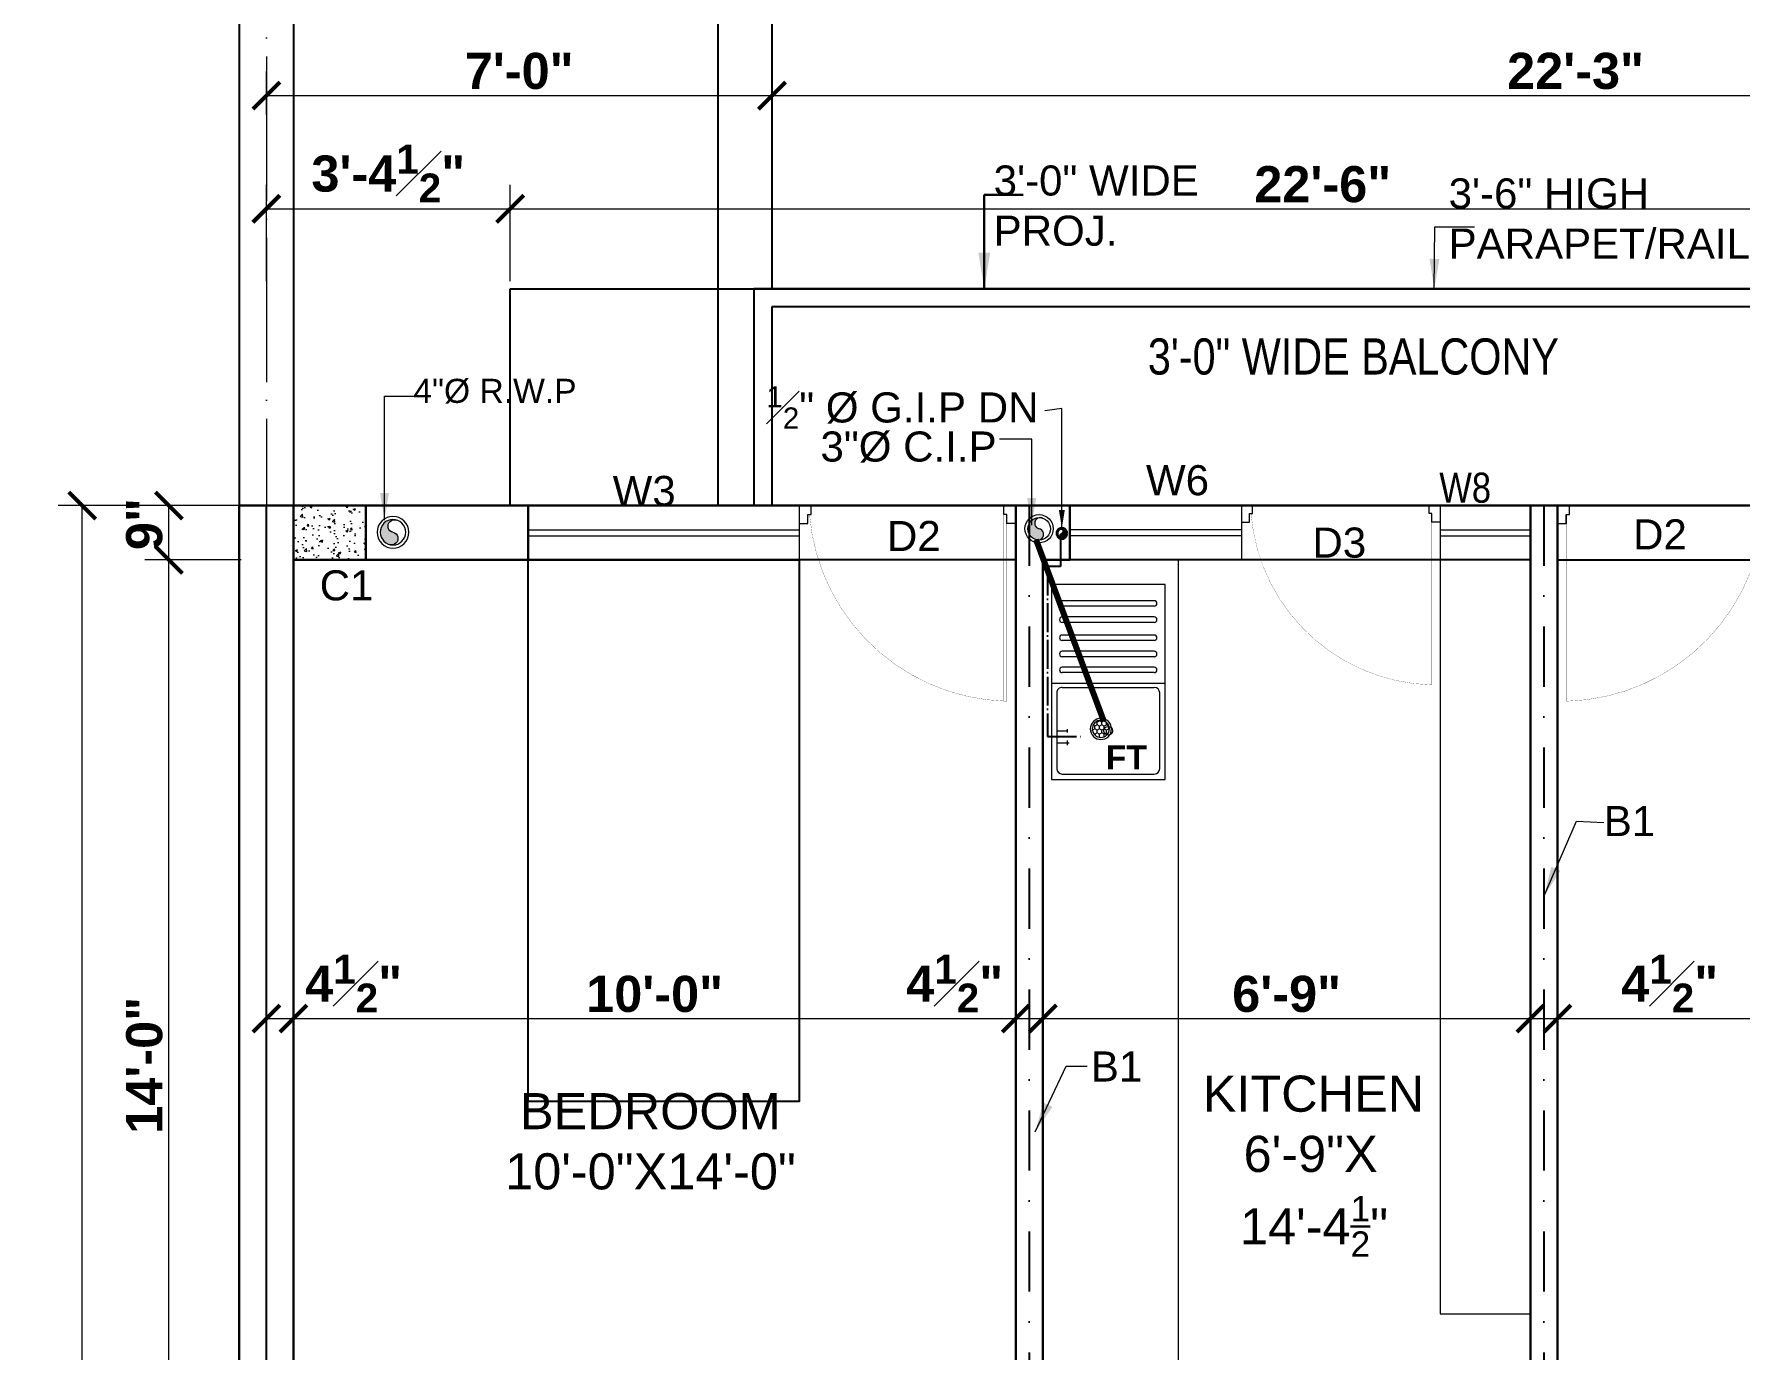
# Model space of a CAD drawing. Header units: feet. Extents: x 12125 to 16886, y -11859 to -10215.
# Drawn here: x 13734.2 to 14017.6, y -11075.2 to -10856.6 of the extents above; entities that cross this region are included whole.
import ezdxf

# ---------------------------------------------------------------- set-up
doc = ezdxf.new("R2010")
doc.units = ezdxf.units.FT
doc.header["$MEASUREMENT"] = 0
doc.header["$PDMODE"] = 2
for name, pattern in [('ACAD_ISO04W100', [30, 24, -3, 0, -3]), ('CENTER2', [1.125, 0.75, -0.125, 0.125, -0.125]), ('DASHDOT', [1, 0.5, -0.25, 0, -0.25]), ('DASHED', [0.75, 0.5, -0.25]), ('HIDDEN2', [0.1875, 0.125, -0.0625])]:
    doc.linetypes.add(name, pattern=pattern)
doc.layers.get('0').update_dxf_attribs({"lineweight": 30})
for name, color, linetype in [('0 PL WASTE PIPE', 5, 'Continuous'), ('BLK_1_FLR_1_CHAJJA', 7, 'Continuous'), ('BLK_1_FLR_1_ROOM_1_LIGHT_VENTILATION_1', 7, 'Continuous')]:
    doc.layers.add(name, color=color, linetype=linetype)
for name, color, linetype, lineweight in [('BEAM', 3, 'Continuous', 15), ('center line', 253, 'ACAD_ISO04W100', 5), ('CWS', 94, 'Continuous', 9), ('DIM 01', 7, 'Continuous', 9), ('DOOR', 32, 'Continuous', 13), ('DOTTED', 15, 'DASHED', 18), ('FIX', 212, 'Continuous', 13), ('HATCH', 9, 'Continuous', 20), ('JOINERY TEXT', 193, 'Continuous', 0), ('P-WASTE', 130, 'Continuous', 18), ('PL-C.W.S', 90, 'ACAD_ISO04W100', 25), ('R.W.P', 7, 'Continuous', 18), ('RAILING', 210, 'Continuous', 25), ('SANIT_FIXTURES', 13, 'Continuous', 15), ('SANTRY TEXT', 174, 'Continuous', 9), ('TEXT', 7, 'Continuous', 30), ('WALL', 10, 'Continuous', 30), ('WINDOW', 150, 'Continuous', 20)]:
    doc.layers.add(name, color=color, linetype=linetype, lineweight=lineweight)
doc.layers.add('BLK_1_FLR_1_BLT_UP_AREA', color=25, linetype='Continuous', true_color=0x995f4c, plot=False)
for name, color, linetype, plot in [('BLK_1_FLR_1_KITCHEN', 4, 'Continuous', False), ('BLK_1_FLR_1_REGULAR_ROOM_1', 1, 'Continuous', False), ('BLK_1_FLR_1_REGULAR_ROOM_2', 1, 'Continuous', False)]:
    doc.layers.add(name, color=color, linetype=linetype, plot=plot)
doc.styles.add('AR. FOOT', font='arialbd.ttf')
doc.styles.add('AR. TEXT 01', font='arialbd.ttf')
doc.styles.add('DIM TEXT', font='GOTHIC.TTF', dxfattribs={"height": 5})
doc.styles.add('p.h tex', font='techb___.ttf')
doc.styles.get("Standard").update_dxf_attribs({"font": 'ARIALN.TTF'})
doc.styles.add('TEX02', font='GARA.TTF')
doc.dimstyles.new('DIM 50', dxfattribs={"dimtxt": 6, "dimasz": 3, "dimexe": 6, "dimexo": 4, "dimgap": 0.3125, "dimtad": 1, "dimzin": 3, "dimdsep": 46, "dimlunit": 4, "dimtxsty": 'AR. TEXT 01', "dimblk": 'DOT', "dimcen": 0.09, "dimclrd": 256, "dimclre": 256, "dimclrt": 256, "dimazin": 0, "dimtfac": 0.8, "dimtofl": 0, "dimtmove": 1, "dimatfit": 3, "dimfxl": 6, "dimfxlon": 1, "dimfrac": 1, "dimtolj": 1, "dimtzin": 0, "dimlwd": -1, "dimlwe": -1, "dimarcsym": 1})

# ---------------------------------------------------------------- blocks, each defined once
blk = doc.blocks.new('erfr')
at = {"layer": 'HATCH', "ltscale": 5}
h = blk.add_hatch(dxfattribs=at)
h.set_pattern_fill('AR-CONC', color=256, scale=0.5)
h.set_pattern_definition([(50, (-129.5326139105891, 557.8983111374251), (3.586300913003767, -0.3137606749129755), [0.375, -4.125]), (355, (-129.5326139105891, 557.8983111374251), (-0.6937566680650002, 3.760960668500056), [0.3, -3.299999999999998]), (100.45144446, (-129.2337555055892, 557.8721644174254), (2.89254423363556, 3.447199954843146), [0.3187009599999996, -3.505710559999997]), (46.18419999999998, (-129.5326139105891, 558.8983111374251), (5.33620665335786, -0.8275964039653825), [0.5624999999999993, -6.187499999999995]), (96.63563549, (-129.0879301855891, 558.8293446024255), (4.673309728371141, 4.870593003872752), [0.47805171, -5.258568799999999]), (351.1841639899997, (-129.5326139105891, 558.8983111374251), (4.673309725273866, 4.87059300134995), [0.45, -4.950000004999997]), (21, (-129.0326139105891, 558.6483111374255), (2.984535260592307, -2.013094453326694), [0.375, -4.125]), (326.0000000000001, (-129.0326139105891, 558.6483111374255), (1.216576659607909, 3.625750225234265), [0.3, -3.299999999999998]), (71.45144473999999, (-128.783902640589, 558.4805532674255), (4.201111883649856, 1.612655764031769), [0.31870095, -3.505710559999998]), (37.5, (-129.5326139105891, 557.8983111374251), (0.0607992765864533, 1.664469269156557), [0, -3.259999999999998, 0, -3.35, 0, -3.3125]), (7.499999999999999, (-129.5326139105891, 557.8983111374251), (1.315347687210743, 1.972058559411801), [0, -1.909999999999999, 0, -3.185, 0, -1.262499999999999]), (327.5, (-130.6476139105891, 557.8983111374251), (2.669112180862045, -0.1127743586718988), [0, -1.25, 0, -3.9, 0, -5.174999999999998]), (317.5, (-131.1476139105891, 557.8983111374251), (2.915930846711931, 0.5005249116615886), [0, -1.625, 0, -2.589999999999998, 0, -3.674999999999998])])
h.paths.add_polyline_path([(74703.77228014804, -75000.12003443622), (74715.77228014804, -75000.12003443622), (74715.77228014807, -74991.12003443622), (74703.77228014807, -74991.12003443622)])
at = {"layer": 'WALL', "color": 6, "ltscale": 5}
blk.add_lwpolyline([(74703.77228014807, -74991.12003443622), (74715.77228014807, -74991.12003443622), (74715.77228014804, -75000.12003443622), (74703.77228014804, -75000.12003443622)], close=True, dxfattribs=at)
blk = doc.blocks.new('D4')
at = {"const_width": 1.11851519999287}
blk.add_lwpolyline([(-48.39999999734573, 1142.144000003223, 0.38341128429114), (-1083.385599992936, 51.76962119228118, 0.4142135623731)], format="xyb", dxfattribs=at)
for points in [[(-99.99999999417923, 1150.954666669233), (-48.39999999734573, 1150.954666669233), (-48.39999999734573, 1133.333333337214), (0, 1133.333333337214), (0, 1200), (-99.99999999417923, 1200), (-99.99999999417923, 1150.954666669233)], [(-99.99999999417923, 49.04533333076688), (-48.39999999734573, 49.04533333076688), (-48.39999999734573, 66.66666666278616), (0, 66.66666666278616), (0, 0), (-99.99999999417923, 0), (-99.99999999417923, 49.04533333076688)]]:
    blk.add_lwpolyline(points)
blk.add_lwpolyline([(-1083.385599992936, 51.76962119228118), (-58.07999999960884, 51.76962119228118), (-58.07999999960884, 67.47881549099111), (-1083.385599992936, 67.47881549099111)], dxfattribs=at)
blk = doc.blocks.new('ghhj')
at = {"layer": 'FIX'}
for p, q in [((-120.7944900851553, -5033.680876790927), (-120.7944900851553, -5069.680876790926)), ((-99.7944900851553, -5033.680876790927), (-120.7944900851553, -5033.680876790927)), ((-120.7944900851553, -5033.680876790927), (-120.7944900851553, -5040.555241967307)), ((-101.7944900851553, -5034.680876790927), (-118.7944900851553, -5034.680876790927)), ((-99.7944900851553, -5069.680876790926), (-99.7944900851553, -5033.680876790927)), ((-119.7944900851553, -5035.680876790927), (-119.7944900851553, -5049.680876790927)), ((-100.7944900851553, -5049.680876790927), (-100.7944900851553, -5035.680876790927)), ((-100.7944900851553, -5040.470543009742), (-103.0852727512383, -5040.470543009742)), ((-102.7523588068679, -5040.03321162785), (-102.7523588068679, -5040.904870218167)), ((-102.7523588068679, -5042.680876790927), (-102.8205533880254, -5042.680876790927)), ((-102.7523588068679, -5042.384141292362), (-102.7523588068679, -5042.988281246107)), ((-100.7944900851553, -5042.680876790927), (-102.7523588068679, -5042.680876790927)), ((-102.7523588068679, -5042.988281246107), (-102.7523588068679, -5042.988281246107)), ((-120.7944900851553, -5051.402762020049), (-99.7944900851553, -5051.402762020049)), ((-101.7944900851553, -5050.680876790927), (-118.7944900851553, -5050.680876790927)), ((-118.7944900851553, -5053.402762020049), (-101.7944900851548, -5053.402762020049)), ((-118.7944900851553, -5054.402762020049), (-101.7944900851548, -5054.402762020049)), ((-118.7944900851553, -5056.346803588344), (-101.7944900851548, -5056.346803588344)), ((-118.7944900851553, -5057.346803588345), (-101.7944900851548, -5057.346803588345)), ((-118.7944900851553, -5059.346803588344), (-101.7944900851548, -5059.346803588344)), ((-118.7944900851553, -5060.346803588345), (-101.7944900851548, -5060.346803588345)), ((-118.7944900851553, -5062.680876790927), (-101.7944900851548, -5062.680876790927)), ((-118.7944900851553, -5063.680876790927), (-101.7944900851548, -5063.680876790927)), ((-118.7944900851553, -5065.680876790927), (-101.7944900851548, -5065.680876790927)), ((-118.7944900851553, -5066.680876790927), (-101.7944900851548, -5066.680876790927)), ((-120.7944900851553, -5069.680876790926), (-99.7944900851553, -5069.680876790926))]:
    blk.add_line(p, q, dxfattribs=at)
blk.add_circle((-110.2944900851553, -5042.680876790927), 0.8, dxfattribs=at)
for centre, radius, start, end in [((-118.7944900851553, -5035.680876790927), 1, 90, 180), ((-101.7944900851553, -5035.680876790927), 1, 0, 90), ((-118.7944900851553, -5049.680876790927), 1, 180, 270), ((-101.7944900851553, -5049.680876790927), 1, 270, 0), ((-118.7944900851553, -5053.902762020047), 0.5, 90, 270), ((-101.7944900851548, -5053.902762020047), 0.5, 270, 90), ((-118.7944900851553, -5056.846803588344), 0.5, 90, 270), ((-101.7944900851548, -5056.846803588344), 0.5, 270, 90), ((-118.7944900851553, -5059.846803588344), 0.5000000000000142, 90, 270), ((-101.7944900851548, -5059.846803588344), 0.5000000000000142, 270, 90), ((-118.7944900851553, -5063.180876790926), 0.5, 90, 270), ((-101.7944900851548, -5063.180876790926), 0.5, 270, 90), ((-118.7944900851553, -5066.180876790927), 0.5, 90, 270), ((-101.7944900851548, -5066.180876790927), 0.5, 270, 90)]:
    blk.add_arc(centre, radius, start, end, dxfattribs=at)
blk = doc.blocks.new('_ArchTick')
at = {"color": 0, "linetype": 'ByBlock', "const_width": 0.15}
blk.add_lwpolyline([(-0.5, -0.5), (0.5, 0.5)], dxfattribs=at)
blk = doc.blocks.new('*D47')
at = {"layer": 'Defpoints', "color": 0, "transparency": 16777216}
for p in [(13742.18944701296, -10934.95311382734), (13807.83100449402, -10934.95311382734), (13802.43599098525, -11540.95311382735)]:
    blk.add_point(p, dxfattribs=at)
at = {"layer": 'DIM 01', "transparency": 16777216}
for p, q in [((13754.18944701296, -10934.95311382734), (13738.18944701296, -10934.95311382734)), ((13742.18944701296, -11540.95311382735), (13742.18944701296, -10934.95311382734)), ((13754.18944701296, -11540.95311382735), (13738.18944701296, -11540.95311382735))]:
    blk.add_line(p, q, dxfattribs=at)
at = {"layer": 'DIM 01', "transparency": 16777216, "xscale": 4.5, "yscale": 4.5, "zscale": 4.5}
for p, rotation in [((13742.18944701296, -10934.95311382734), 90), ((13742.18944701296, -11540.95311382735), 270)]:
    blk.add_blockref('_ArchTick', p, dxfattribs=dict(at, rotation=rotation))
at = {"layer": 'DIM 01', "transparency": 16777216, "insert": (13738.12944701296, -11237.95311382735), "char_height": 6, "attachment_point": 5, "rotation": 90, "style": 'AR. TEXT 01'}
blk.add_mtext('\\A1;50\'-6"', dxfattribs=at)
blk = doc.blocks.new('*D52')
at = {"layer": 'Defpoints', "color": 0, "transparency": 16777216}
for p in [(13756.5837730541, -10934.95311382734), (13807.83100449402, -10934.95311382734), (13812.33100449402, -10943.95311382734)]:
    blk.add_point(p, dxfattribs=at)
at = {"layer": 'DIM 01', "transparency": 16777216}
for p, q in [((13768.5837730541, -10934.95311382734), (13752.5837730541, -10934.95311382734)), ((13756.5837730541, -10943.95311382734), (13756.5837730541, -10934.95311382734)), ((13768.5837730541, -10943.95311382734), (13752.5837730541, -10943.95311382734))]:
    blk.add_line(p, q, dxfattribs=at)
at = {"layer": 'DIM 01', "transparency": 16777216, "xscale": 4.5, "yscale": 4.5, "zscale": 4.5}
for p, rotation in [((13756.5837730541, -10934.95311382734), 90), ((13756.5837730541, -10943.95311382734), 270)]:
    blk.add_blockref('_ArchTick', p, dxfattribs=dict(at, rotation=rotation))
at = {"layer": 'DIM 01', "transparency": 16777216, "insert": (13752.51777305392, -10938.02632353338), "char_height": 6, "attachment_point": 5, "rotation": 90, "style": 'AR. TEXT 01'}
blk.add_mtext('\\A1;9"', dxfattribs=at)
blk = doc.blocks.new('*D54')
at = {"layer": 'Defpoints', "color": 0, "transparency": 16777216}
for p in [(13756.58377305421, -10943.95311382735), (13813.83100449402, -10943.95311382735), (13801.27765535153, -11111.95311382747)]:
    blk.add_point(p, dxfattribs=at)
at = {"layer": 'DIM 01', "transparency": 16777216}
for p, q in [((13768.58377305421, -10943.95311382735), (13752.58377305421, -10943.95311382735)), ((13756.58377305421, -11111.95311382747), (13756.58377305421, -10943.95311382735)), ((13768.58377305421, -11111.95311382747), (13752.58377305421, -11111.95311382747))]:
    blk.add_line(p, q, dxfattribs=at)
at = {"layer": 'DIM 01', "transparency": 16777216, "xscale": 4.5, "yscale": 4.5, "zscale": 4.5}
for p, rotation in [((13756.58377305421, -10943.95311382735), 90), ((13756.58377305421, -11111.95311382747), 270)]:
    blk.add_blockref('_ArchTick', p, dxfattribs=dict(at, rotation=rotation))
at = {"layer": 'DIM 01', "transparency": 16777216, "insert": (13752.52377305421, -11027.95311382741), "char_height": 6, "attachment_point": 5, "rotation": 90, "style": 'AR. TEXT 01'}
blk.add_mtext('\\A1;14\'-0"', dxfattribs=at)
blk = doc.blocks.new('*D57')
at = {"layer": 'Defpoints', "color": 0, "transparency": 16777216}
for p in [(13813.27765535156, -10885.64261283693), (13772.77765535156, -10926.11530041106), (13813.27765535156, -10926.11530041107)]:
    blk.add_point(p, dxfattribs=at)
at = {"layer": 'DIM 01', "transparency": 16777216}
for p, q in [((13772.77765535156, -10897.64261283693), (13772.77765535156, -10881.64261283693)), ((13813.27765535156, -10897.64261283693), (13813.27765535156, -10881.64261283693)), ((13772.77765535156, -10885.64261283693), (13813.27765535156, -10885.64261283693))]:
    blk.add_line(p, q, dxfattribs=at)
at = {"layer": 'DIM 01', "transparency": 16777216, "xscale": 4.5, "yscale": 4.5, "zscale": 4.5, "rotation": 180}
blk.add_blockref('_ArchTick', (13772.77765535156, -10885.64261283693), dxfattribs=at)
at = {"layer": 'DIM 01', "transparency": 16777216, "xscale": 4.5, "yscale": 4.5, "zscale": 4.5}
blk.add_blockref('_ArchTick', (13813.27765535156, -10885.64261283693), dxfattribs=at)
at = {"layer": 'DIM 01', "transparency": 16777216, "insert": (13793.02765535156, -10879.77721283693), "char_height": 6, "attachment_point": 5, "style": 'AR. TEXT 01'}
blk.add_mtext('\\A1;3\'-4{\\H0.800000x;\\S1#2;}"', dxfattribs=at)
blk = doc.blocks.new('*D58')
at = {"layer": 'Defpoints', "color": 0, "transparency": 16777216}
for p in [(14083.27765535156, -10885.64261283693), (14083.27765535156, -10898.95311382735), (13813.27765535156, -10926.11530041107)]:
    blk.add_point(p, dxfattribs=at)
at = {"layer": 'DIM 01', "transparency": 16777216}
for p, q in [((13813.27765535156, -10897.64261283693), (13813.27765535156, -10881.64261283693)), ((14083.27765535156, -10894.95311382735), (14083.27765535156, -10881.64261283693)), ((13813.27765535156, -10885.64261283693), (14083.27765535156, -10885.64261283693))]:
    blk.add_line(p, q, dxfattribs=at)
at = {"layer": 'DIM 01', "transparency": 16777216, "xscale": 4.5, "yscale": 4.5, "zscale": 4.5, "rotation": 180}
blk.add_blockref('_ArchTick', (13813.27765535156, -10885.64261283693), dxfattribs=at)
at = {"layer": 'DIM 01', "transparency": 16777216, "xscale": 4.5, "yscale": 4.5, "zscale": 4.5}
blk.add_blockref('_ArchTick', (14083.27765535156, -10885.64261283693), dxfattribs=at)
at = {"layer": 'DIM 01', "transparency": 16777216, "insert": (13948.27765535156, -10881.58261283693), "char_height": 6, "attachment_point": 5, "style": 'AR. TEXT 01'}
blk.add_mtext('\\A1;22\'-6"', dxfattribs=at)
blk = doc.blocks.new('*D60')
at = {"layer": 'Defpoints', "color": 0, "transparency": 16777216}
for p in [(14123.77765535156, -10866.82605982463), (13856.77765535154, -10877.99265666711), (14123.77765535156, -10999.73208060681)]:
    blk.add_point(p, dxfattribs=at)
at = {"layer": 'DIM 01', "transparency": 16777216}
for p, q in [((13856.77765535154, -10873.99265666711), (13856.77765535154, -10862.82605982463)), ((14123.77765535156, -10878.82605982463), (14123.77765535156, -10862.82605982463)), ((13856.77765535154, -10866.82605982463), (14123.77765535156, -10866.82605982463))]:
    blk.add_line(p, q, dxfattribs=at)
at = {"layer": 'DIM 01', "transparency": 16777216, "xscale": 4.5, "yscale": 4.5, "zscale": 4.5, "rotation": 180}
blk.add_blockref('_ArchTick', (13856.77765535154, -10866.82605982463), dxfattribs=at)
at = {"layer": 'DIM 01', "transparency": 16777216, "xscale": 4.5, "yscale": 4.5, "zscale": 4.5}
blk.add_blockref('_ArchTick', (14123.77765535156, -10866.82605982463), dxfattribs=at)
at = {"layer": 'DIM 01', "transparency": 16777216, "insert": (13990.27765535155, -10862.76605982463), "char_height": 6, "attachment_point": 5, "style": 'AR. TEXT 01'}
blk.add_mtext('\\A1;22\'-3"', dxfattribs=at)
blk = doc.blocks.new('_Dot')
at = {"color": 0, "linetype": 'ByBlock', "lineweight": -2}
blk.add_line((-0.5, 0), (-1, 0), dxfattribs=at)
at = {"color": 0, "linetype": 'ByBlock', "const_width": 0.5}
blk.add_lwpolyline([(-0.25, 0, 1), (0.25, 0, 1)], format="xyb", close=True, dxfattribs=at)
blk = doc.blocks.new('*D69')
at = {"layer": 'Defpoints', "color": 0, "transparency": 16777216}
for p in [(13777.27765535156, -11020.18265730511), (13772.77765535156, -11035.653303066), (13777.27765535156, -11035.653303066)]:
    blk.add_point(p, dxfattribs=at)
at = {"layer": 'DIM 01', "transparency": 16777216}
for p, q in [((13772.77765535156, -11031.653303066), (13772.77765535156, -11016.18265730511)), ((13777.27765535156, -11031.653303066), (13777.27765535156, -11016.18265730511)), ((13772.77765535156, -11020.18265730511), (13777.27765535156, -11020.18265730511))]:
    blk.add_line(p, q, dxfattribs=at)
at = {"layer": 'DIM 01', "transparency": 16777216, "xscale": 4.5, "yscale": 4.5, "zscale": 4.5, "rotation": 180}
blk.add_blockref('_ArchTick', (13772.77765535156, -11020.18265730511), dxfattribs=at)
at = {"layer": 'DIM 01', "transparency": 16777216, "xscale": 4.5, "yscale": 4.5, "zscale": 4.5}
blk.add_blockref('_ArchTick', (13777.27765535156, -11020.18265730511), dxfattribs=at)
at = {"layer": 'DIM 01', "transparency": 16777216, "insert": (13787.27818475664, -11014.36825730512), "char_height": 6, "attachment_point": 5, "style": 'AR. TEXT 01'}
blk.add_mtext('\\A1;4{\\H0.800000x;\\S1#2;}"', dxfattribs=at)
blk = doc.blocks.new('*D70')
at = {"layer": 'Defpoints', "color": 0, "transparency": 16777216}
for p in [(13897.27765535156, -11020.1826573051), (13897.27765535156, -11020.18265730511), (13777.27765535156, -11035.653303066)]:
    blk.add_point(p, dxfattribs=at)
at = {"layer": 'DIM 01', "transparency": 16777216}
for p, q in [((13777.27765535156, -11031.653303066), (13777.27765535156, -11016.18265730511)), ((13897.27765535156, -11016.1826573051), (13897.27765535156, -11016.18265730511)), ((13777.27765535156, -11020.18265730511), (13897.27765535156, -11020.18265730511))]:
    blk.add_line(p, q, dxfattribs=at)
at = {"layer": 'DIM 01', "transparency": 16777216, "xscale": 4.5, "yscale": 4.5, "zscale": 4.5, "rotation": 180}
blk.add_blockref('_ArchTick', (13777.27765535156, -11020.18265730511), dxfattribs=at)
at = {"layer": 'DIM 01', "transparency": 16777216, "xscale": 4.5, "yscale": 4.5, "zscale": 4.5}
blk.add_blockref('_ArchTick', (13897.27765535156, -11020.18265730511), dxfattribs=at)
at = {"layer": 'DIM 01', "transparency": 16777216, "insert": (13837.27765535156, -11016.12265730512), "char_height": 6, "attachment_point": 5, "style": 'AR. TEXT 01'}
blk.add_mtext('\\A1;10\'-0"', dxfattribs=at)
blk = doc.blocks.new('*D71')
at = {"layer": 'Defpoints', "color": 0, "transparency": 16777216}
for p in [(13897.27765535156, -11020.1826573051), (13901.77765535156, -11020.1826573051), (13901.77765535156, -11020.18265730511)]:
    blk.add_point(p, dxfattribs=at)
at = {"layer": 'DIM 01', "transparency": 16777216}
for p, q in [((13897.27765535156, -11016.1826573051), (13897.27765535156, -11016.18265730511)), ((13901.77765535156, -11016.1826573051), (13901.77765535156, -11016.18265730511)), ((13897.27765535156, -11020.18265730511), (13901.77765535156, -11020.18265730511))]:
    blk.add_line(p, q, dxfattribs=at)
at = {"layer": 'DIM 01', "transparency": 16777216, "xscale": 4.5, "yscale": 4.5, "zscale": 4.5, "rotation": 180}
blk.add_blockref('_ArchTick', (13897.27765535156, -11020.18265730511), dxfattribs=at)
at = {"layer": 'DIM 01', "transparency": 16777216, "xscale": 4.5, "yscale": 4.5, "zscale": 4.5}
blk.add_blockref('_ArchTick', (13901.77765535156, -11020.18265730511), dxfattribs=at)
at = {"layer": 'DIM 01', "transparency": 16777216, "insert": (13887.13580376445, -11014.36825730512), "char_height": 6, "attachment_point": 5, "style": 'AR. TEXT 01'}
blk.add_mtext('\\A1;4{\\H0.800000x;\\S1#2;}"', dxfattribs=at)
blk = doc.blocks.new('*D72')
at = {"layer": 'Defpoints', "color": 0, "transparency": 16777216}
for p in [(13901.77765535156, -11020.1826573051), (13982.77765535156, -11020.18265730509), (13982.77765535156, -11020.18265730511)]:
    blk.add_point(p, dxfattribs=at)
at = {"layer": 'DIM 01', "transparency": 16777216}
for p, q in [((13901.77765535156, -11016.1826573051), (13901.77765535156, -11016.18265730511)), ((13982.77765535156, -11016.18265730509), (13982.77765535156, -11016.18265730511)), ((13901.77765535156, -11020.18265730511), (13982.77765535156, -11020.18265730511))]:
    blk.add_line(p, q, dxfattribs=at)
at = {"layer": 'DIM 01', "transparency": 16777216, "xscale": 4.5, "yscale": 4.5, "zscale": 4.5, "rotation": 180}
blk.add_blockref('_ArchTick', (13901.77765535156, -11020.18265730511), dxfattribs=at)
at = {"layer": 'DIM 01', "transparency": 16777216, "xscale": 4.5, "yscale": 4.5, "zscale": 4.5}
blk.add_blockref('_ArchTick', (13982.77765535156, -11020.18265730511), dxfattribs=at)
at = {"layer": 'DIM 01', "transparency": 16777216, "insert": (13942.27765535156, -11016.11665730511), "char_height": 6, "attachment_point": 5, "style": 'AR. TEXT 01'}
blk.add_mtext('\\A1;6\'-9"', dxfattribs=at)
blk = doc.blocks.new('*D73')
at = {"layer": 'Defpoints', "color": 0, "transparency": 16777216}
for p in [(13982.77765535156, -11020.18265730509), (13987.27765535154, -11020.1826573051), (13987.27765535154, -11020.18265730511)]:
    blk.add_point(p, dxfattribs=at)
at = {"layer": 'DIM 01', "transparency": 16777216}
for p, q in [((13982.77765535156, -11016.18265730509), (13982.77765535156, -11016.18265730511)), ((13987.27765535154, -11016.1826573051), (13987.27765535154, -11016.18265730511)), ((13982.77765535156, -11020.18265730511), (13987.27765535154, -11020.18265730511)), ((13987.27765535154, -11020.18265730511), (14014.58583678579, -11020.18265730511))]:
    blk.add_line(p, q, dxfattribs=at)
at = {"layer": 'DIM 01', "transparency": 16777216, "xscale": 4.5, "yscale": 4.5, "zscale": 4.5, "rotation": 180}
blk.add_blockref('_ArchTick', (13982.77765535156, -11020.18265730511), dxfattribs=at)
at = {"layer": 'DIM 01', "transparency": 16777216, "xscale": 4.5, "yscale": 4.5, "zscale": 4.5}
blk.add_blockref('_ArchTick', (13987.27765535154, -11020.18265730511), dxfattribs=at)
at = {"layer": 'DIM 01', "transparency": 16777216, "insert": (14005.92783678579, -11014.36825730512), "char_height": 6, "attachment_point": 5, "style": 'AR. TEXT 01'}
blk.add_mtext('\\A1;4{\\H0.800000x;\\S1#2;}"', dxfattribs=at)
blk = doc.blocks.new('*D74')
at = {"layer": 'Defpoints', "color": 0, "transparency": 16777216}
for p in [(13987.27765535154, -11020.1826573051), (14119.27765535157, -11020.1826573051), (14119.27765535157, -11020.18265730511)]:
    blk.add_point(p, dxfattribs=at)
at = {"layer": 'DIM 01', "transparency": 16777216}
for p, q in [((13987.27765535154, -11016.1826573051), (13987.27765535154, -11016.18265730511)), ((14119.27765535157, -11016.1826573051), (14119.27765535157, -11016.18265730511)), ((13987.27765535154, -11020.18265730511), (14119.27765535157, -11020.18265730511))]:
    blk.add_line(p, q, dxfattribs=at)
at = {"layer": 'DIM 01', "transparency": 16777216, "xscale": 4.5, "yscale": 4.5, "zscale": 4.5, "rotation": 180}
blk.add_blockref('_ArchTick', (13987.27765535154, -11020.18265730511), dxfattribs=at)
at = {"layer": 'DIM 01', "transparency": 16777216, "xscale": 4.5, "yscale": 4.5, "zscale": 4.5}
blk.add_blockref('_ArchTick', (14119.27765535157, -11020.18265730511), dxfattribs=at)
at = {"layer": 'DIM 01', "transparency": 16777216, "insert": (14053.27765535156, -11016.12265730512), "char_height": 6, "attachment_point": 5, "style": 'AR. TEXT 01'}
blk.add_mtext('\\A1;11\'-0"', dxfattribs=at)
blk = doc.blocks.new('DF DF')
at = {"layer": 'PL-C.W.S', "ltscale": 2}
h = blk.add_hatch(dxfattribs=at)
h.set_pattern_fill('JIS_LC_20', color=256, scale=0.00030976, style=0)
h.set_pattern_definition([(135.0000000015881, (-713.6371133431317, -1892.405334894047), (0.0045997013275512, 0.0045997013272962), []), (135.0000000015881, (-713.6372434423317, -1892.405334894047), (0.0045997013275512, 0.0045997013272962), [])])
edge = h.paths.add_edge_path()
edge.add_ellipse((-1141.155969474507, -1786.047756641909), major_axis=(-0.0172638459292222, 3.67380965955e-05), ratio=0.9999999999448315, start_angle=109.7335148373989, end_angle=250.5103398213486)
edge.add_ellipse((-1141.150174988148, -1786.064019041909), major_axis=(-0.0325247972641925, 1.33438009235e-05), ratio=0.9999999999445645, start_angle=180.0235064780413, end_angle=270.02350647804116, ccw=False)
edge.add_ellipse((-1141.150174988148, -1786.064019041909), major_axis=(0.0325247727854484, 4.20759883691e-05), ratio=0.9999999999445631, start_angle=269.92587879808355, end_angle=359.9258787994174, ccw=False)
edge.add_ellipse((-1141.143692296203, -1786.080281441909), major_axis=(0.0175068814637724, 7.0747587468e-06), ratio=0.9999999999445439, start_angle=111.71059004010161, end_angle=248.24310202751678, ccw=False)
at = {"layer": 'PL-C.W.S', "ltscale": 2, "extrusion": (0, 0, -1)}
for centre, major_axis, ratio, start_param, end_param in [((-1141.150174988148, -1786.064019041909), (0.0403307360506055, 3.58698504617e-05), 0.99999999994456, 3.142482045763561, 9.425667352943147), ((-1141.150174988148, -1786.064019041909), (0.0325247258547981, 6.94492913112e-05), 0.9999999999445602, 3.14372792710681, 9.426913234286395), ((-1141.143692296203, -1786.080281441909), (-0.0175068160262084, 4.83866055586e-05), 0.99999999994427, -1.194234800505054, 1.188707069907176), ((-1141.157000834208, -1786.047895540491), (0.0175068160262084, -4.83866055586e-05), 0.99999999994427, -1.194234800505054, 1.188707069907176)]:
    blk.add_ellipse(centre, major_axis=major_axis, ratio=ratio, start_param=start_param, end_param=end_param, dxfattribs=at)
blk = doc.blocks.new('100')
at = {"layer": 'P-WASTE'}
blk.add_hatch(color=256, dxfattribs=at).paths.add_polyline_path([(0.3260249795212076, 1.973248008309383, 0.4142135551564638), (-1.973248001145293, 0.3260250230132442, 0.414213555159394), (-0.3260250724852085, -1.973247998235819, 0.9455893433159012), (-1.45519e-11, -5.457e-12, -0.9455892991167292)])
for radius in [2.499999999999999, 1.999999999999998]:
    blk.add_circle((2.12549e-09, -3.00588e-09), radius, dxfattribs=at)
for centre, start, end in [((0.21823989284348, 0.9774991942531398), 71.00664796697363, 257.4143515063175), ((-0.21823989285076, -0.97749919425223), 251.0066479669736, 77.41435150631733)]:
    blk.add_arc(centre, 1.001565437499833, start, end, dxfattribs=at)
blk = doc.blocks.new('*D181')
at = {"layer": 'Defpoints', "color": 0, "transparency": 16777216}
for p in [(13856.77765535154, -10866.82605982463), (13772.77765535156, -10874.03987874792), (13856.77765535154, -10874.03987874792)]:
    blk.add_point(p, dxfattribs=at)
at = {"layer": 'DIM 01', "transparency": 16777216}
for p, q in [((13772.77765535156, -10870.03987874792), (13772.77765535156, -10862.82605982463)), ((13856.77765535154, -10870.03987874792), (13856.77765535154, -10862.82605982463)), ((13772.77765535156, -10866.82605982463), (13856.77765535154, -10866.82605982463))]:
    blk.add_line(p, q, dxfattribs=at)
at = {"layer": 'DIM 01', "transparency": 16777216, "xscale": 4.5, "yscale": 4.5, "zscale": 4.5, "rotation": 180}
blk.add_blockref('_ArchTick', (13772.77765535156, -10866.82605982463), dxfattribs=at)
at = {"layer": 'DIM 01', "transparency": 16777216, "xscale": 4.5, "yscale": 4.5, "zscale": 4.5}
blk.add_blockref('_ArchTick', (13856.77765535154, -10866.82605982463), dxfattribs=at)
at = {"layer": 'DIM 01', "transparency": 16777216, "insert": (13814.77765535155, -10862.76605982463), "char_height": 6, "attachment_point": 5, "style": 'AR. TEXT 01'}
blk.add_mtext('\\A1;7\'-0"', dxfattribs=at)
blk = doc.blocks.new('SDSD')
at = {"layer": 'P-WASTE'}
h = blk.add_hatch(dxfattribs=at)
h.set_pattern_fill('HONEY', color=1, scale=5, angle=89.99999999999999, style=0)
h.set_pattern_definition([(90, (-50211.70994705233, 107515.0274732832), (-0.9610410944236026, 1.664572011413838), [1.109714674275892, -2.219429348551784]), (210.0000000065067, (-50211.70994705233, 107515.0274732832), (-0.9610411007230739, -1.664572007776834), [1.109714674057612, -2.219429348115224]), (149.9999999934931, (-50211.70994705233, 107515.0274732832), (-1.922082195146676, 3.6370019e-09), [-2.219429348115224, 1.109714674057612])])
edge = h.paths.add_edge_path()
edge.add_ellipse((782.6991829816105, -7166.742797922514), major_axis=(2.510997668090563, 2.510997668090568), ratio=0.9999999999971, start_angle=0, end_angle=360, ccw=False)
at = {"layer": 'P-WASTE', "extrusion": (0, 0, -1)}
for centre, major_axis, ratio, start_param, end_param in [((782.6991829816105, -7166.742797922309), (3.113637108428522, 3.113637108428522), 0.99999999999766, 3.141592653458931, 9.424777960638515), ((782.6991829816105, -7166.742797922514), (3.113637108428516, 3.113637108428521), 0.9999999999953298, 3.141592653458931, 9.424777960638515), ((782.6991829816105, -7166.742797922309), (2.510997668090565, 2.510997668090568), 0.9999999999971, 3.141592653459396, 9.424777960638982), ((782.6991829816105, -7166.742797922514), (2.510997668090565, 2.510997668090568), 0.9999999999971, 3.141592653459396, 9.424777960638982)]:
    blk.add_ellipse(centre, major_axis=major_axis, ratio=ratio, start_param=start_param, end_param=end_param, dxfattribs=at)
blk = doc.blocks.new('RETEU')
at = {"layer": 'R.W.P'}
h = blk.add_hatch(color=7, dxfattribs=at)
edge = h.paths.add_edge_path()
edge.add_ellipse((-37076.90065375516, -119553.1669227566), major_axis=(1.494147372830071, 1.494147372830071), ratio=0.9999999999971358, start_angle=35.6182046845361, end_angle=125.618203281105)
edge.add_ellipse((-37076.90065375516, -119553.1669227566), major_axis=(1.494147372827425, 1.494147372827423), ratio=0.9999999999948398, start_angle=125.618203281105, end_angle=215.6182018617833)
edge.add_ellipse((-37077.13122894867, -119554.1996719022), major_axis=(0.7482431835796156, 0.7482431835796152), ratio=0.9999999999816468, start_angle=218.8220523718934, end_angle=392.4143515007202)
edge.add_ellipse((-37076.67007856617, -119552.1341736046), major_axis=(-0.7482431836025633, 0.7482431836025631), ratio=0.9999999999430152, start_angle=-51.17794228077861, end_angle=122.41435150089211, ccw=False)
at = {"layer": 'R.W.P', "color": 7, "extrusion": (0, 0, -1)}
for centre, major_axis, ratio, start_param, end_param in [((-37076.90065375516, -119553.1669227566), (1.867684216040424, 1.867684216040424), 0.99999999999517, 3.926990816989658, 10.21017612416924), ((-37076.90065375516, -119553.1669227566), (-1.494147372831555, 1.494147372831555), 0.9999999999934599, 5.497787143778867, 11.78097245095845), ((-37077.13122894865, -119554.1996719022), (-0.7482431836144129, 0.7482431836144129), 0.9999999999042399, 1.005059168248902, 4.258487346123779)]:
    blk.add_ellipse(centre, major_axis=major_axis, ratio=ratio, start_param=start_param, end_param=end_param, dxfattribs=at)
at = {"layer": 'R.W.P', "color": 7, "extrusion": (0, 0, -0.9999999999999998)}
blk.add_ellipse((-37076.67007856616, -119552.1341736046), major_axis=(0.7482431836246272, 0.7482431836246272), ratio=0.99999999987498, start_param=2.575855494946888, end_param=5.829283672833697, dxfattribs=at)

msp = doc.modelspace()

# ---------------------------------------------------------------- linework, layer by layer
at = {"layer": '0 PL WASTE PIPE', "color": 4, "linetype": 'CENTER2', "lineweight": 0, "ltscale": 5, "const_width": 1}
msp.add_lwpolyline([(13911.92258698036, -10970.80897126547), (13900.65025455505, -10940.61376687753)], dxfattribs=at)
at = {"layer": 'BEAM', "linetype": 'DASHDOT', "lineweight": 25, "ltscale": 20}
for p, q in [((13899.52765535162, -10934.95311382745), (13899.52765535157, -11116.4531138275)), ((13985.02765535154, -10934.95311382759), (13985.02765535156, -11116.45311382745))]:
    msp.add_line(p, q, dxfattribs=at)
at = {"layer": 'BLK_1_FLR_1_BLT_UP_AREA', "color": 25}
msp.add_lwpolyline([(13772.77765535156, -10934.95311382737), (14123.77765535156, -10934.95311382737), (14123.77765535156, -11540.95311382738), (13772.77765535156, -11540.95311382738), (13772.77765535156, -10934.95311382737)], dxfattribs=at)
at = {"layer": 'BLK_1_FLR_1_CHAJJA'}
msp.add_lwpolyline([(13813.27765535156, -10898.95311382737), (14083.27765535156, -10898.95311382737), (14083.27765535156, -10934.95311382756), (13813.27765535156, -10934.95311382756)], close=True, dxfattribs=at)
at = {"layer": 'BLK_1_FLR_1_KITCHEN', "color": 1}
msp.add_lwpolyline([(13982.77765535156, -10943.95311382193), (13901.77765535124, -10943.95311382193), (13901.77765535124, -11116.45311382748), (13982.77765535156, -11116.45311382748)], close=True, dxfattribs=at)
at = {"layer": 'BLK_1_FLR_1_REGULAR_ROOM_1', "color": 1}
msp.add_lwpolyline([(13777.27765535156, -11111.95311382748), (13897.27765535157, -11111.95311382748), (13897.27765535157, -10943.95311382737), (13777.27765535156, -10943.95311382737)], close=True, dxfattribs=at)
at = {"layer": 'BLK_1_FLR_1_REGULAR_ROOM_2', "color": 1}
msp.add_lwpolyline([(13987.27765535157, -10943.95311382193), (14119.27765535156, -10943.95311382193), (14119.27765535156, -11111.95311382747), (13987.27765535157, -11111.95311382747)], close=True, dxfattribs=at)
at = {"layer": 'BLK_1_FLR_1_ROOM_1_LIGHT_VENTILATION_1', "color": 114, "true_color": 0x139b48}
msp.add_lwpolyline([(13816.27765535156, -10943.95311382737), (13861.27765535154, -10943.95311382737), (13861.27765535154, -11033.95311382737), (13816.27765535156, -11033.95311382737)], close=True, dxfattribs=at)
at = {"layer": 'center line'}
msp.add_line((13772.77765535156, -10739.95311382737), (13772.77765535156, -11558.95311382737), dxfattribs=at)
at = {"layer": 'DIM 01'}
for p, q in [((13967.77765535153, -10943.95311382756), (13967.77765535154, -11069.24061770969)), ((13967.77765535154, -11069.24061770969), (13982.77765535156, -11069.24061770969))]:
    msp.add_line(p, q, dxfattribs=at)
at = {"layer": 'DOTTED', "ltscale": 10}
for p, q in [((13813.27765535157, -10898.95311382737), (13813.27765535156, -10934.95311382737)), ((13853.77765535154, -10898.95311382737), (13813.27765535157, -10898.95311382737)), ((13853.77765535154, -10898.95311382737), (14083.27765535156, -10898.95311382737))]:
    msp.add_line(p, q, dxfattribs=at)
at = {"layer": 'PL-C.W.S', "ltscale": 0.2}
msp.add_lwpolyline([(13904.6878050667, -10940.27218883017), (13904.6878050667, -10945.07647944339), (13902.5568110668, -10945.07647944339), (13902.5568110668, -10973.30975251395), (13908.23381783177, -10973.30975251395)], dxfattribs=at)
at = {"layer": 'RAILING', "ltscale": 10}
for p, q in [((13768.27765535156, -10735.45311382737), (13768.27765535156, -10934.95311382738)), ((13777.27765535156, -10744.4531138274), (13777.27765535156, -10934.95311382737)), ((13847.77765535154, -10744.45311382737), (13847.77765535154, -10934.95311382738)), ((13856.77765535154, -10744.45311382737), (13856.77765535154, -10898.95311382737)), ((14083.27765535156, -10898.95311382737), (13853.77765535154, -10898.95311382737)), ((13853.77765535154, -10898.95311382737), (13853.77765535154, -10934.95311382738)), ((14080.27765535156, -10901.95311382737), (13856.77765535154, -10901.95311382737)), ((13856.77765535153, -10901.95311382737), (13856.77765535154, -10934.95311382738))]:
    msp.add_line(p, q, dxfattribs=at)
at = {"layer": 'SANIT_FIXTURES'}
msp.add_line((13924.27765535154, -10943.95311382731), (13924.27765535159, -11116.45311382748), dxfattribs=at)
at = {"layer": 'WALL', "ltscale": 10}
for p, q in [((13768.27765535156, -10934.95311382738), (13768.27765535156, -11558.95311382737)), ((13897.27765535154, -10934.95311382747), (13897.27765535157, -11116.4531138275)), ((13906.27765535154, -10934.95311382747), (13906.27765535154, -10943.9531138275)), ((13982.77765535154, -10934.95311382764), (13982.77765535157, -11116.45311382744)), ((13982.77765535154, -10934.95311382764), (13987.27765535154, -10934.95311382759)), ((13987.27765535154, -10934.95311382759), (13987.27765535156, -11116.45311382745)), ((13777.27765535156, -10943.95311382737), (13777.27765535151, -11111.95311382747)), ((13901.77765535154, -10943.95311382748), (13901.77765535157, -11108.9531138274)), ((13897.27765535156, -11042.95311382737), (13897.27765535157, -11116.4531138275))]:
    msp.add_line(p, q, dxfattribs=at)
at = {"layer": 'WALL', "ltscale": 5}
for p, q in [((13777.27765535156, -10934.95311382737), (13768.27765535156, -10934.95311382737)), ((13816.27765535156, -10934.95311382734), (13777.27765535156, -10934.95311382737)), ((13816.27765535156, -10943.95311382735), (13816.27765535156, -10934.95311382735)), ((13897.27765535154, -10934.95311382745), (13906.27765535153, -10934.95311382748)), ((13816.27765535156, -10943.95311382735), (13777.27765535156, -10943.95311382737)), ((13906.27765535154, -10943.9531138275), (13901.77765535154, -10943.95311382748))]:
    msp.add_line(p, q, dxfattribs=at)
at = {"layer": 'WINDOW', "ltscale": 10}
for p, q in [((13816.27765535156, -10934.95311382734), (13861.27765535153, -10934.95311382743)), ((13861.27765535153, -10934.95311382743), (13861.27765535154, -10943.95311382738)), ((13934.77765535153, -10934.9531138278), (13906.27765535154, -10934.95311382759)), ((13934.77765535153, -10934.9531138278), (13934.77765535153, -10943.9531138278)), ((13967.77765535153, -10934.95311382769), (13967.77765535153, -10943.95311382769)), ((13967.77765535154, -10934.95311382766), (13982.77765535153, -10934.95311382769)), ((13816.27765535154, -10938.95311382734), (13861.27765535151, -10938.95311382743)), ((13816.27765535154, -10939.95311382734), (13861.27765535151, -10939.95311382743)), ((13934.77765535156, -10938.95311382775), (13906.27765535157, -10938.95311382753)), ((13934.77765535156, -10939.95311382775), (13906.27765535157, -10939.95311382753)), ((13967.77765535153, -10938.95311382766), (13982.77765535154, -10938.95311382769)), ((13967.77765535153, -10939.95311382766), (13982.77765535154, -10939.95311382769)), ((13816.27765535156, -10943.95311382737), (13861.27765535154, -10943.95311382727)), ((13934.77765535153, -10943.95311382775), (13906.27765535154, -10943.95311382753)), ((13982.77765535154, -10943.95311382767), (13967.77765535153, -10943.95311382767))]:
    msp.add_line(p, q, dxfattribs=at)

# ---------------------------------------------------------------- block references
at = {"layer": 'DIM 01'}
for p in [(50870.71540357036, 108613.7815954356), (50870.71540357036, 108613.7815954348)]:
    msp.add_blockref('RETEU', p, dxfattribs=at)
at = {"layer": 'DOOR'}
for p, xscale, yscale, zscale, rotation in [((13897.27765535154, -10934.95311382744), 0.03000000000001, 0.03000000000001, 0.03000000000001, 90.00000000033351), ((13967.77765535153, -10934.95311382757), 0.02749999999999, 0.02749999999999, 0.02749999999999, 90.00000000033351), ((13987.27765535154, -10934.95311382746), -0.02999999999999, 0.02999999999999, 0.02999999999999, 269.9999999996664)]:
    msp.add_blockref('D4', p, dxfattribs=dict(at, xscale=xscale, yscale=yscale, zscale=zscale, rotation=rotation))
at = {"layer": 'FIX', "xscale": 0.89999999999782, "yscale": 0.89999999999782, "zscale": 0.89999999999782, "rotation": 180}
msp.add_blockref('ghhj', (13813.37509342436, -15510.77076233381), dxfattribs=at)
at = {"layer": 'P-WASTE', "color": 1, "xscale": 0.9400695655276599, "yscale": 0.9400695655276599, "zscale": 0.9400695655276599}
msp.add_blockref('100', (13901.16184776629, -10938.80456939291), dxfattribs=at)
at = {"layer": 'P-WASTE', "xscale": 0.40000000000146, "yscale": 0.40000000000146, "zscale": 0.40000000000146}
msp.add_blockref('SDSD', (13598.34016878977, -8105.357306929487), dxfattribs=at)
at = {"layer": 'PL-C.W.S', "lineweight": 30, "ltscale": 0.2, "xscale": 22.60173912992468, "yscale": 22.60173912992468, "zscale": 22.60173912992468}
msp.add_blockref('DF DF', (39696.91857024975, 29428.57533863826), dxfattribs=at)
at = {"layer": 'WALL'}
msp.add_blockref('erfr', (-60926.4946247965, 64056.16692060887), dxfattribs=at)

# ---------------------------------------------------------------- texts
at = {"layer": 'BEAM', "linetype": 'DASHDOT', "lineweight": 25, "ltscale": 20, "char_height": 5, "width": 14.41479268928015, "attachment_point": 1, "style": 'p.h tex'}
for insert in [(13994.96925866324, -10984.86926987182), (13909.75208866471, -11025.64219329038)]:
    msp.add_mtext('\\A1;{\\fArial|b0|i0|c0|p34;\\H1.0003x;B1}', dxfattribs=dict(at, insert=insert))
at = {"layer": 'CWS', "ltscale": 0.2, "insert": (13901.05125195187, -10915.14204389985), "char_height": 5, "width": 45.60298924661038, "attachment_point": 3, "style": 'p.h tex'}
msp.add_mtext('\\A1;{\\fArial|b0|i0|c0|p34;\\H0.7x;\\S1#2;\\H1.429x;" %%C G.I.P DN }', dxfattribs=at)
at = {"layer": 'JOINERY TEXT', "char_height": 5, "width": 9.823400606668926, "attachment_point": 1}
for s, insert in [('{\\fArial|b0|i0|c0|p34;W3}', (13830.30859601127, -10930.01855929111)), ('{\\fArial|b0|i0|c0|p34;W6}', (13918.91457805203, -10928.23314445098)), ('{\\fArial|b0|i0|c0|p34;D2}', (13875.88183645313, -10937.50784044418)), ('{\\fArial|b0|i0|c0|p34;D3}', (13946.56786550695, -10938.59952467261)), ('{\\fArial|b0|i0|c0|p34;D2}', (13999.83942677785, -10937.23314445098))]:
    msp.add_mtext(s, dxfattribs=dict(at, insert=insert))
at = {"layer": 'JOINERY TEXT', "insert": (13967.64753270018, -10929.47324051856), "char_height": 5, "attachment_point": 1}
msp.add_mtext('W8', dxfattribs=at)
at = {"layer": 'JOINERY TEXT', "color": 6, "insert": (13781.63924880757, -10945.70469650822), "char_height": 5, "width": 9.823400606668926, "attachment_point": 1}
msp.add_mtext('{\\fArial|b0|i0|c0|p34;C1}', dxfattribs=at)
at = {"layer": 'SANTRY TEXT', "ltscale": 25, "insert": (13894.09632289698, -10927.82824015637), "char_height": 5, "width": 33.54293631897963, "attachment_point": 9, "style": 'DIM TEXT'}
msp.add_mtext('\\A1;{\\fArial|b0|i0|c0|p34;3"%%C C.I.P}', dxfattribs=at)
at = {"layer": 'SANTRY TEXT', "ltscale": 12, "insert": (13912.23637825111, -10974.78658537048), "char_height": 4, "attachment_point": 1, "style": 'AR. FOOT'}
msp.add_mtext('\\A1;FT', dxfattribs=at)
at = {"layer": 'TEXT', "style": 'TEX02'}
for s, insert, char_height, width, attachment_point in [('\\A1;{\\fArial|b0|i0|c0|p34;3\'-0" WIDE PROJ.}', (13893.60738371183, -10891.84281131398), 5, 44.95397748690996, 7), ('\\A1;\\pi37.88072;{\\fArial|b0|i0|c0|p34;KITCHEN\\P\\pi44.66858;6\'-9"X\\P\\pi44.07042;14\'-4\\H0.7x;\\S1/2;\\H1.42857x;"}', (13890.46095108701, -11029.6633805378), 6, 111.249849958167, 1), ('\\A1;\\pi24.82175;{\\fArial|b0|i0|c0|p34;BEDROOM\\P\\pi22.35791;10\'-0"X14\'-0"}', (13790.09215703595, -11032.56400530127), 6, 91.70489925128277, 1)]:
    msp.add_mtext(s, dxfattribs=dict(at, insert=insert, char_height=char_height, width=width, attachment_point=attachment_point))
at = {"layer": 'TEXT', "attachment_point": 1}
for s, insert, char_height, width in [('{\\fArial|b0|i0|c0|p34;3\'-6" HIGH \\PPARAPET/RAILING}', (13969.19183203319, -10880.58107850576), 5, 65.18975914390468), ('\\A1;\\pi19.7695;3\'-0" WIDE BALCONY', (13899.45553966424, -10907.17265141354), 6, 107.5117162799434)]:
    msp.add_mtext(s, dxfattribs=dict(at, insert=insert, char_height=char_height, width=width))
at = {"layer": 'TEXT', "linetype": 'HIDDEN2', "insert": (13797.19491345478, -10913.88639252244), "char_height": 4, "width": 50.39691254184609, "attachment_point": 1}
msp.add_mtext('\\A1;{\\fArial|b0|i0|c0|p34;4"Ø R.W.P}', dxfattribs=at)

# ---------------------------------------------------------------- dimensions: what is measured, and where the dimension line sits
at = {"layer": 'DIM 01'}
for base, p1, p2, picture, middle in [((13856.77765535154, -10866.82605982463), (13772.77765535156, -10874.03987874792), (13856.77765535154, -10874.03987874792), '*D181', (13814.77765535155, -10862.76605982463)), ((14123.77765535156, -10866.82605982463), (13856.77765535154, -10877.99265666711), (14123.77765535156, -10999.73208060681), '*D60', (13990.27765535155, -10862.76605982463)), ((13813.27765535156, -10885.64261283693), (13772.77765535156, -10926.11530041106), (13813.27765535156, -10926.11530041107), '*D57', (13793.02765535156, -10879.77721283693)), ((14083.27765535156, -10885.64261283693), (13813.27765535156, -10926.11530041107), (14083.27765535156, -10898.95311382735), '*D58', (13948.27765535156, -10881.58261283693)), ((13897.27765535156, -11020.18265730511), (13777.27765535156, -11035.653303066), (13897.27765535156, -11020.1826573051), '*D70', (13837.27765535156, -11016.12265730512)), ((13982.77765535156, -11020.18265730511), (13901.77765535156, -11020.1826573051), (13982.77765535156, -11020.18265730509), '*D72', (13942.27765535156, -11016.11665730511)), ((14119.27765535157, -11020.18265730511), (13987.27765535154, -11020.1826573051), (14119.27765535157, -11020.1826573051), '*D74', (14053.27765535156, -11016.12265730512))]:
    dim = msp.add_linear_dim(base=base, p1=p1, p2=p2, dimstyle='DIM 50', override={"dimtxt": 6, "dimasz": 4.5, "dimexe": 4, "dimgap": 1, "dimblk1": 'ArchTick', "dimblk2": 'ArchTick', "dimsah": 1, "dimfxl": 12}, dxfattribs=at)
    dim.commit()
    dim.dimension.update_dxf_attribs({"geometry": picture, "text_midpoint": middle})
for base, p1, p2, picture, middle in [((13742.18944701296, -10934.95311382734), (13802.43599098525, -11540.95311382735), (13807.83100449402, -10934.95311382734), '*D47', (13738.12944701296, -11237.95311382735)), ((13756.58377305421, -10943.95311382735), (13801.27765535153, -11111.95311382747), (13813.83100449402, -10943.95311382735), '*D54', (13752.52377305421, -11027.95311382741))]:
    dim = msp.add_linear_dim(base=base, p1=p1, p2=p2, angle=90, dimstyle='DIM 50', override={"dimtxt": 6, "dimasz": 4.5, "dimexe": 4, "dimgap": 1, "dimblk1": 'ArchTick', "dimblk2": 'ArchTick', "dimsah": 1, "dimfxl": 12}, dxfattribs=at)
    dim.commit()
    dim.dimension.update_dxf_attribs({"geometry": picture, "text_midpoint": middle})
dim = msp.add_linear_dim(base=(13756.5837730541, -10934.95311382734), p1=(13812.33100449402, -10943.95311382734), p2=(13807.83100449402, -10934.95311382734), angle=90, dimstyle='DIM 50', override={"dimtxt": 6, "dimasz": 4.5, "dimexe": 4, "dimgap": 1, "dimblk1": 'ArchTick', "dimblk2": 'ArchTick', "dimsah": 1, "dimfxl": 12}, dxfattribs=at)
dim.commit()
dim.dimension.update_dxf_attribs({"geometry": '*D52', "text_midpoint": (13756.58377305392, -10938.02632353338), "dimtype": 160})
for base, p1, p2, picture, middle in [((13777.27765535156, -11020.18265730511), (13772.77765535156, -11035.653303066), (13777.27765535156, -11035.653303066), '*D69', (13787.27818475664, -11020.18265730511)), ((13901.77765535156, -11020.18265730511), (13897.27765535156, -11020.1826573051), (13901.77765535156, -11020.1826573051), '*D71', (13887.13580376445, -11020.18265730511)), ((13987.27765535154, -11020.18265730511), (13982.77765535156, -11020.18265730509), (13987.27765535154, -11020.1826573051), '*D73', (14005.92783678579, -11020.18265730511))]:
    dim = msp.add_linear_dim(base=base, p1=p1, p2=p2, dimstyle='DIM 50', override={"dimtxt": 6, "dimasz": 4.5, "dimexe": 4, "dimgap": 1, "dimblk1": 'ArchTick', "dimblk2": 'ArchTick', "dimsah": 1, "dimfxl": 12}, dxfattribs=at)
    dim.commit()
    dim.dimension.update_dxf_attribs({"geometry": picture, "text_midpoint": middle, "dimtype": 160})

# ---------------------------------------------------------------- leaders
at = {"layer": 'BEAM'}
for points in [[(13985.02765535156, -10999.8772377749), (13990.41575439018, -10987.39833238687), (13994.95725841942, -10987.60456225178)], [(13900.49400267257, -11039.02121776228), (13905.65157070427, -11028.11376285358), (13909.15157070427, -11028.11376285358)]]:
    msp.add_leader(points, dimstyle='DIM 50', override={"dimasz": 5, "dimfxl": 1, "dimfxlon": 0, "dimarcsym": 0}, dxfattribs=at)
at = {"layer": 'CWS', "ltscale": 0.2}
msp.add_leader([(13904.93919637872, -10938.66614431671), (13904.93919637872, -10918.81355747292), (13902.09393937732, -10919.21562019687)], dimstyle='DIM 50', override={"dimtad": 0, "dimfxl": 1}, dxfattribs=at)
at = {"layer": 'DIM 01'}
for points, override in [([(13966.80920207339, -10898.95311382737), (13966.87692849433, -10888.64347204852), (13973.47415017978, -10888.64347204852)], {"dimasz": 5, "dimfxl": 12}), ([(13792.39805421358, -10937.35201346171), (13792.39805421358, -10916.78321020358), (13797.97301665266, -10916.78321020358)], {"dimtxt": 6, "dimasz": 4.5, "dimexe": 4, "dimgap": 1, "dimfxl": 12}), ([(13899.92483592633, -10938.18696764636), (13899.92483592633, -10923.89213910259), (13894.60533460593, -10923.89213910259)], {"dimtxt": 6, "dimasz": 4.5, "dimexe": 4, "dimgap": 1, "dimfxl": 12})]:
    msp.add_leader(points, dimstyle='DIM 50', override=override, dxfattribs=at)
at = {"layer": 'TEXT'}
msp.add_leader([(13892.049131284, -10898.93243410918), (13892.049131284, -10883.33743779056), (13898.49930274732, -10883.33743779056)], dimstyle='DIM 50', override={"dimasz": 6, "dimgap": 2.5, "dimtad": 0}, dxfattribs=at)

doc.saveas('drawing.dxf')
